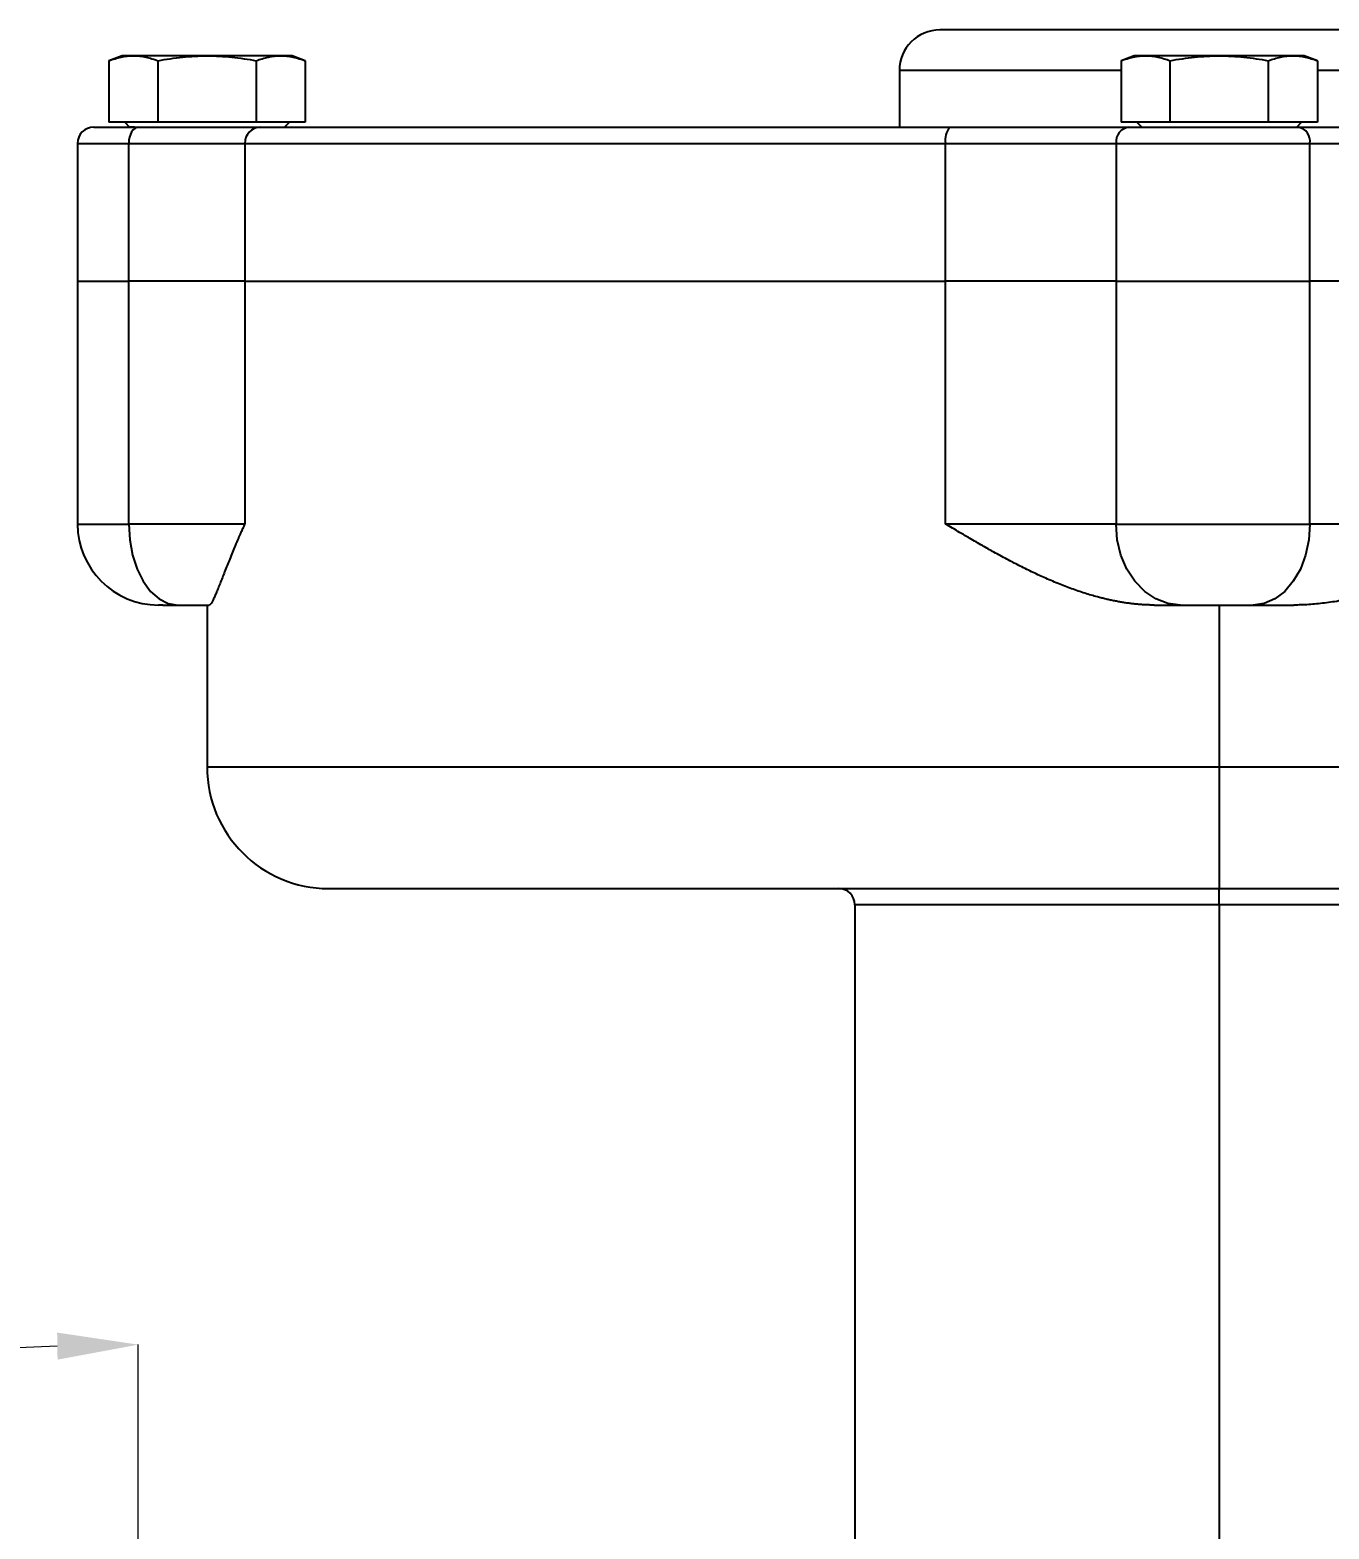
# Model space of a CAD drawing. Header units: millimetres. Extents: x 2003 to 4439, y 563 to 2285.
# Drawn here: x 3410.3 to 3570.7, y 1629.3 to 1814.4 of the extents above; entities that cross this region are included whole.
import ezdxf

# ---------------------------------------------------------------- set-up
doc = ezdxf.new("R2010")
doc.units = ezdxf.units.MM
doc.layers.add('AM_5', color=3, linetype='Continuous', lineweight=25)
doc.styles.add('SLDTEXTSTYLE1', font='txt.shx', dxfattribs={"width": 0.7, "bigfont": 'gbcbig.shx'})
doc.dimstyles.new('SLDDIMSTYLE12$2', dxfattribs={"dimtxt": 12, "dimasz": 10, "dimexe": 0, "dimexo": 0.0625, "dimgap": 0.875, "dimtad": 1, "dimdec": 1, "dimlfac": 1.8, "dimrnd": 1e-09, "dimzin": 12, "dimdsep": 46, "dimtxsty": 'SLDTEXTSTYLE1', "dimcen": 0.09, "dimdle": 8.16, "dimclrd": 3, "dimclre": 3, "dimadec": 0, "dimazin": 3, "dimtfac": 1, "dimtdec": 1, "dimtofl": 0, "dimtmove": 0, "dimatfit": 3, "dimfxl": 0, "dimfrac": 2, "dimtolj": 1, "dimlwd": 5, "dimlwe": 5, "dimarcsym": 0})
doc.dimstyles.new('SLDDIMSTYLE12$3', dxfattribs={"dimtxt": 12, "dimasz": 10, "dimexe": 0, "dimexo": 0.0625, "dimgap": 0.875, "dimtad": 1, "dimdec": 1, "dimlfac": 1.8, "dimrnd": 1e-09, "dimzin": 12, "dimdsep": 46, "dimtxsty": 'SLDTEXTSTYLE1', "dimcen": 0.09, "dimdle": 8.16, "dimclrd": 3, "dimclre": 3, "dimadec": 0, "dimazin": 3, "dimtfac": 1, "dimtdec": 1, "dimtofl": 0, "dimtmove": 0, "dimatfit": 3, "dimfxl": 0, "dimfrac": 2, "dimtolj": 1, "dimlwd": 5, "dimlwe": 5, "dimarcsym": 0})

# ---------------------------------------------------------------- blocks, each defined once
blk = doc.blocks.new('*D64')
at = {"layer": 'AM_5', "color": 3, "linetype": 'Continuous', "lineweight": 5, "transparency": 16777216}
blk.add_line((3264.2, 1650.61), (3293.27, 1598.8), dxfattribs=at)
at = {"layer": 'AM_5', "color": 3, "lineweight": 5, "transparency": 16777216}
for p, q in [((3423.57, 1366.38), (3423.75, 1366.38)), ((3423.66, 1366.29), (3423.66, 1366.47))]:
    blk.add_line(p, q, dxfattribs=at)
at = {"layer": 'AM_5', "color": 3, "transparency": 16777216}
blk.add_solid([(3294.72, 1599.62), (3291.81, 1597.99), (3298.16, 1590.08)], dxfattribs=at)
at = {"layer": 'Defpoints', "color": 0, "transparency": 16777216}
for p in [(3298.16, 1590.08), (3549.17, 1142.68)]:
    blk.add_point(p, dxfattribs=at)
at = {"layer": 'AM_5', "color": 0, "transparency": 16777216, "insert": (3277.47, 1641), "char_height": 12, "attachment_point": 5, "rotation": 299.2944, "style": 'SLDTEXTSTYLE1'}
blk.add_mtext('\\A1;∅513', dxfattribs=at)
blk = doc.blocks.new('*D57')
at = {"layer": 'AM_5', "color": 3, "lineweight": 5, "transparency": 16777216}
blk.add_line((3423.66, 1611.45), (3423.66, 1652.07), dxfattribs=at)
at = {"layer": 'AM_5', "color": 3, "linetype": 'Continuous', "lineweight": 5, "transparency": 16777216}
blk.add_line((3365.47, 1506.87), (3314.34, 1630.32), dxfattribs=at)
blk.add_arc((3423.66, 1366.38), 285.68, 92.0057, 110.4943, dxfattribs=at)
at = {"layer": 'AM_5', "color": 3, "transparency": 16777216}
for points in [[(3413.64, 1653.56), (3413.69, 1650.22), (3423.66, 1652.07)], [(3324.25, 1632.43), (3323.03, 1635.53), (3314.34, 1630.32)]]:
    blk.add_solid(points, dxfattribs=at)
at = {"layer": 'Defpoints', "color": 0, "transparency": 16777216}
for p in [(3386.37, 1649.62), (3423.66, 1611.38), (3365.49, 1506.81), (3423.66, 1363.38), (3424.81, 1363.61)]:
    blk.add_point(p, dxfattribs=at)
at = {"layer": 'AM_5', "color": 0, "transparency": 16777216, "insert": (3366.59, 1653.32), "char_height": 12, "attachment_point": 5, "rotation": 11.25, "style": 'SLDTEXTSTYLE1'}
blk.add_mtext('\\A1;22.5%%D', dxfattribs=at)

msp = doc.modelspace()

# ---------------------------------------------------------------- linework, layer by layer
at = {"color": 7, "linetype": 'Continuous', "lineweight": 25}
for p, q in [((3421.663, 1811.183), (3420.038, 1810.591)), ((3420.038, 1810.591), (3420.038, 1802.983)), ((3423.07, 1811.183), (3421.663, 1811.183)), ((3432.163, 1811.183), (3423.07, 1811.183)), ((3426.101, 1802.983), (3426.101, 1810.591)), ((3441.256, 1811.183), (3432.163, 1811.183)), ((3438.225, 1810.591), (3438.225, 1802.983)), ((3442.663, 1811.183), (3441.256, 1811.183)), ((3444.287, 1810.591), (3442.663, 1811.183)), ((3444.287, 1810.591), (3444.287, 1802.983)), ((3546.663, 1811.183), (3545.038, 1810.591)), ((3545.038, 1810.591), (3545.038, 1802.983)), ((3548.07, 1811.183), (3546.663, 1811.183)), ((3557.163, 1811.183), (3548.07, 1811.183)), ((3551.101, 1802.983), (3551.101, 1810.591)), ((3566.256, 1811.183), (3557.163, 1811.183)), ((3563.225, 1810.591), (3563.225, 1802.983)), ((3567.663, 1811.183), (3566.256, 1811.183)), ((3569.287, 1810.591), (3567.663, 1811.183)), ((3569.287, 1810.591), (3569.287, 1802.983)), ((3517.663, 1809.383), (3517.663, 1802.383)), ((3545.038, 1809.383), (3517.663, 1809.383)), ((3596.663, 1809.383), (3569.287, 1809.383)), ((3426.101, 1802.983), (3420.038, 1802.983)), ((3421.988, 1802.983), (3422.588, 1802.383)), ((3438.225, 1802.983), (3426.101, 1802.983)), ((3444.287, 1802.983), (3438.225, 1802.983)), ((3441.738, 1802.383), (3442.338, 1802.983)), ((3551.101, 1802.983), (3545.038, 1802.983)), ((3546.988, 1802.983), (3547.588, 1802.383)), ((3563.225, 1802.983), (3551.101, 1802.983)), ((3569.287, 1802.983), (3563.225, 1802.983)), ((3566.738, 1802.383), (3567.338, 1802.983)), ((3423.194, 1802.383), (3422.588, 1802.383)), ((3416.163, 1800.383), (3416.163, 1783.383)), ((3416.163, 1800.383), (3422.49, 1800.383)), ((3422.49, 1800.383), (3436.817, 1800.383)), ((3422.49, 1783.383), (3422.49, 1800.383)), ((3436.817, 1800.383), (3523.37, 1800.383)), ((3436.817, 1800.383), (3436.817, 1783.383)), ((3523.37, 1800.383), (3544.418, 1800.383)), ((3523.37, 1783.383), (3523.37, 1800.383)), ((3544.418, 1800.383), (3568.36, 1800.383)), ((3544.418, 1800.383), (3544.418, 1783.383)), ((3568.36, 1783.383), (3568.36, 1800.383)), ((3568.36, 1800.383), (3596.355, 1800.383)), ((3416.163, 1783.383), (3416.163, 1753.383)), ((3416.163, 1783.383), (3422.49, 1783.383)), ((3436.817, 1783.383), (3422.49, 1783.383)), ((3422.49, 1753.383), (3422.49, 1783.383)), ((3436.817, 1783.383), (3523.37, 1783.383)), ((3436.817, 1783.383), (3436.817, 1753.383)), ((3544.418, 1783.383), (3523.37, 1783.383)), ((3523.37, 1753.383), (3523.37, 1783.383)), ((3544.418, 1783.383), (3568.36, 1783.383)), ((3544.418, 1783.383), (3544.418, 1753.383)), ((3596.355, 1783.383), (3568.36, 1783.383)), ((3568.36, 1753.383), (3568.36, 1783.383)), ((3416.163, 1753.383), (3422.49, 1753.383)), ((3436.817, 1753.383), (3422.49, 1753.383)), ((3544.418, 1753.383), (3523.37, 1753.383)), ((3544.418, 1753.383), (3568.36, 1753.383)), ((3596.355, 1753.383), (3568.36, 1753.383)), ((3432.163, 1743.383), (3432.163, 1723.383)), ((3557.163, 1743.383), (3557.163, 1723.383)), ((3557.163, 1723.383), (3432.163, 1723.383)), ((3672.163, 1723.383), (3557.163, 1723.383)), ((3557.163, 1723.383), (3557.163, 1708.383)), ((3557.163, 1708.383), (3661.663, 1708.383)), ((3557.163, 1706.383), (3557.163, 1708.383)), ((3512.163, 1706.383), (3512.163, 1624.383)), ((3557.163, 1706.383), (3512.163, 1706.383)), ((3573.435, 1706.383), (3557.163, 1706.383)), ((3557.163, 1706.383), (3557.163, 1624.383))]:
    msp.add_line(p, q, dxfattribs=at)
at = {"color": 7, "linetype": 'Continuous', "lineweight": 25, "flags": 128}
for points in [[(3423.699, 1802.383), (3423.463, 1802.344), (3423.236, 1802.23), (3423.027, 1802.046), (3422.844, 1801.797), (3422.693, 1801.494), (3422.582, 1801.148), (3422.513, 1800.773), (3422.49, 1800.383)], [(3422.49, 1753.383), (3422.606, 1751.432), (3422.95, 1749.556), (3423.509, 1747.827), (3424.26, 1746.312), (3425.177, 1745.068), (3426.222, 1744.144), (3427.356, 1743.575), (3428.535, 1743.383)], [(3552.383, 1743.383), (3550.83, 1743.575), (3549.335, 1744.144), (3547.958, 1745.068), (3546.751, 1746.312), (3545.76, 1747.827), (3545.024, 1749.556), (3544.571, 1751.432), (3544.418, 1753.383)], [(3568.36, 1753.383), (3568.226, 1751.432), (3567.828, 1749.556), (3567.181, 1747.827), (3566.311, 1746.312), (3565.25, 1745.068), (3564.04, 1744.144), (3562.727, 1743.575), (3561.362, 1743.383)]]:
    msp.add_lwpolyline(points, dxfattribs=at)
at = {"color": 7, "linetype": 'Continuous', "lineweight": 25}
for centre, radius, start, end in [((3522.663, 1809.383), 5, 90, 180), ((3418.163, 1800.383), 2, 90, 180), ((3438.781, 1800.419), 1.964, 91.10747, 181.06623), ((3525.625, 1800.846), 2.302, 138.13015, 191.6139), ((3546.241, 1800.565), 1.832, 97.19563, 185.72616), ((3566.596, 1800.638), 1.783, 351.77217, 78.20065), ((3426.163, 1753.383), 10, 180, 270), ((3447.163, 1723.383), 15, 180, 270), ((3510.163, 1706.383), 2, 0, 90)]:
    msp.add_arc(centre, radius, start, end, dxfattribs=at)
for points, knots in [([(3557.163, 1814.383), (3548.013, 1814.383), (3539.237, 1814.383), (3526.298, 1814.383), (3522.663, 1814.383), (3522.663, 1814.383)], [0, 0, 0, 0, 0.5, 0.5, 1, 1, 1, 1]), ([(3591.663, 1814.383), (3591.663, 1814.383), (3588.028, 1814.383), (3575.088, 1814.383), (3566.313, 1814.383), (3557.163, 1814.383)], [0, 0, 0, 0, 0.5, 0.5, 1, 1, 1, 1]), ([(3420.038, 1810.591), (3420.54, 1810.774), (3421.042, 1810.923), (3422.052, 1811.128), (3422.56, 1811.183), (3423.07, 1811.183)], [0, 0, 0, 0, 0.5, 0.5, 1, 1, 1, 1]), ([(3423.07, 1811.183), (3423.58, 1811.183), (3424.087, 1811.128), (3425.097, 1810.923), (3425.6, 1810.774), (3426.101, 1810.591)], [0, 0, 0, 0, 0.5, 0.5, 1, 1, 1, 1]), ([(3426.101, 1810.591), (3427.103, 1810.774), (3428.108, 1810.923), (3430.128, 1811.128), (3431.143, 1811.183), (3432.163, 1811.183)], [0, 0, 0, 0, 0.5, 0.5, 1, 1, 1, 1]), ([(3432.163, 1811.183), (3433.183, 1811.183), (3434.197, 1811.128), (3436.217, 1810.923), (3437.223, 1810.774), (3438.225, 1810.591)], [0, 0, 0, 0, 0.5, 0.5, 1, 1, 1, 1]), ([(3438.225, 1810.591), (3438.726, 1810.774), (3439.229, 1810.923), (3440.239, 1811.128), (3440.746, 1811.183), (3441.256, 1811.183)], [0, 0, 0, 0, 0.5, 0.5, 1, 1, 1, 1]), ([(3441.256, 1811.183), (3441.766, 1811.183), (3442.273, 1811.128), (3443.283, 1810.923), (3443.786, 1810.774), (3444.287, 1810.591)], [0, 0, 0, 0, 0.5, 0.5, 1, 1, 1, 1]), ([(3545.038, 1810.591), (3545.54, 1810.774), (3546.042, 1810.923), (3547.052, 1811.128), (3547.56, 1811.183), (3548.07, 1811.183)], [0, 0, 0, 0, 0.5, 0.5, 1, 1, 1, 1]), ([(3548.07, 1811.183), (3548.58, 1811.183), (3549.087, 1811.128), (3550.097, 1810.923), (3550.6, 1810.774), (3551.101, 1810.591)], [0, 0, 0, 0, 0.5, 0.5, 1, 1, 1, 1]), ([(3551.101, 1810.591), (3552.103, 1810.774), (3553.108, 1810.923), (3555.128, 1811.128), (3556.143, 1811.183), (3557.163, 1811.183)], [0, 0, 0, 0, 0.5, 0.5, 1, 1, 1, 1]), ([(3557.163, 1811.183), (3558.183, 1811.183), (3559.197, 1811.128), (3561.217, 1810.923), (3562.223, 1810.774), (3563.225, 1810.591)], [0, 0, 0, 0, 0.5, 0.5, 1, 1, 1, 1]), ([(3563.225, 1810.591), (3563.726, 1810.774), (3564.229, 1810.923), (3565.239, 1811.128), (3565.746, 1811.183), (3566.256, 1811.183)], [0, 0, 0, 0, 0.5, 0.5, 1, 1, 1, 1]), ([(3566.256, 1811.183), (3566.766, 1811.183), (3567.273, 1811.128), (3568.283, 1810.923), (3568.786, 1810.774), (3569.287, 1810.591)], [0, 0, 0, 0, 0.5, 0.5, 1, 1, 1, 1]), ([(3418.163, 1802.383), (3418.164, 1802.383), (3418.165, 1802.383), (3418.179, 1802.383), (3418.201, 1802.383), (3418.232, 1802.383), (3418.272, 1802.383), (3418.321, 1802.383), (3418.379, 1802.383), (3418.446, 1802.383), (3418.612, 1802.383), (3418.953, 1802.383), (3419.595, 1802.383), (3420.406, 1802.383), (3421.182, 1802.383), (3421.818, 1802.383), (3422.258, 1802.383), (3422.718, 1802.383), (3423.196, 1802.383), (3423.531, 1802.383), (3423.699, 1802.383)], [0, 0, 0, 0, 0.027486, 0.0549126, 0.0822973, 0.1096576, 0.1370112, 0.1643756, 0.1917684, 0.2192071, 0.2467092, 0.3733381, 0.5000073, 0.6266362, 0.7533053, 0.8027403, 0.8520249, 0.9012613, 0.9505523, 1, 1, 1, 1]), ([(3423.699, 1802.383), (3423.878, 1802.383), (3424.236, 1802.383), (3424.764, 1802.383), (3425.285, 1802.383), (3425.799, 1802.383), (3426.306, 1802.383), (3426.806, 1802.383), (3427.298, 1802.383), (3427.783, 1802.383), (3428.261, 1802.383), (3429.368, 1802.383), (3431.023, 1802.383), (3433.064, 1802.383), (3434.876, 1802.383), (3436.093, 1802.383), (3436.867, 1802.383), (3437.3, 1802.383), (3437.705, 1802.383), (3438.08, 1802.383), (3438.43, 1802.383), (3438.638, 1802.383), (3438.743, 1802.383)], [0, 0, 0, 0, 0.0248753, 0.04972525, 0.07455627, 0.09937478, 0.12418724, 0.14900009, 0.17381979, 0.19865276, 0.22350545, 0.24838427, 0.37418348, 0.50000234, 0.62580154, 0.75162041, 0.793064, 0.83444904, 0.87580531, 0.91716267, 0.95855097, 1, 1, 1, 1]), ([(3438.743, 1802.383), (3438.842, 1802.383), (3439.041, 1802.383), (3439.351, 1802.383), (3439.669, 1802.383), (3439.996, 1802.383), (3440.333, 1802.383), (3440.679, 1802.383), (3441.034, 1802.383), (3441.398, 1802.383), (3441.771, 1802.383), (3442.153, 1802.383), (3442.545, 1802.383), (3442.946, 1802.383), (3443.356, 1802.383), (3444.136, 1802.383), (3445.332, 1802.383), (3447.02, 1802.383), (3448.82, 1802.383), (3451.387, 1802.383), (3454.89, 1802.383), (3459.549, 1802.383), (3464.633, 1802.383), (3470.127, 1802.383), (3475.991, 1802.383), (3482.184, 1802.383), (3488.676, 1802.383), (3494.292, 1802.383), (3498.888, 1802.383), (3502.366, 1802.383), (3505.898, 1802.383), (3508.956, 1802.383), (3511.511, 1802.383), (3513.545, 1802.383), (3515.593, 1802.383), (3517.653, 1802.383), (3519.726, 1802.383), (3521.811, 1802.383), (3523.21, 1802.383), (3523.91, 1802.383)], [0, 0, 0, 0, 0.0086814, 0.0173587, 0.0260326, 0.0347038, 0.0433731, 0.052041, 0.0607083, 0.0693756, 0.0780436, 0.0867131, 0.0953846, 0.1040589, 0.1127367, 0.1214186, 0.1525436, 0.1836379, 0.2147333, 0.2458613, 0.3091245, 0.3723917, 0.4361941, 0.5000006, 0.563803, 0.6276095, 0.6908727, 0.7541399, 0.7852648, 0.8163591, 0.8474545, 0.8785825, 0.895941, 0.913286, 0.930623, 0.9479574, 0.9652947, 0.9826404, 1, 1, 1, 1]), ([(3523.91, 1802.383), (3524.127, 1802.383), (3524.561, 1802.383), (3525.207, 1802.383), (3525.85, 1802.383), (3526.489, 1802.383), (3527.124, 1802.383), (3527.755, 1802.383), (3528.382, 1802.383), (3529.006, 1802.383), (3529.626, 1802.383), (3531.075, 1802.383), (3533.308, 1802.383), (3536.216, 1802.383), (3538.968, 1802.383), (3540.968, 1802.383), (3542.321, 1802.383), (3543.105, 1802.383), (3543.866, 1802.383), (3544.605, 1802.383), (3545.323, 1802.383), (3545.782, 1802.383), (3546.011, 1802.383)], [0, 0, 0, 0, 0.0248753, 0.0497253, 0.0745563, 0.0993748, 0.1241872, 0.1490001, 0.1738198, 0.1986528, 0.2235055, 0.2483843, 0.3741835, 0.5000023, 0.6258015, 0.7516204, 0.793064, 0.834449, 0.8758053, 0.9171627, 0.958551, 1, 1, 1, 1]), ([(3546.011, 1802.383), (3546.083, 1802.383), (3546.227, 1802.383), (3546.452, 1802.383), (3546.683, 1802.383), (3546.92, 1802.383), (3547.164, 1802.383), (3547.415, 1802.383), (3547.671, 1802.383), (3547.935, 1802.383), (3548.528, 1802.383), (3549.502, 1802.383), (3550.924, 1802.383), (3552.43, 1802.383), (3553.682, 1802.383), (3554.631, 1802.383), (3555.259, 1802.383), (3555.891, 1802.383), (3556.526, 1802.383), (3556.95, 1802.383), (3557.163, 1802.383)], [0, 0, 0, 0, 0.02749, 0.0549197, 0.0823065, 0.1096679, 0.1370215, 0.1643848, 0.1917756, 0.2192112, 0.2467091, 0.373338, 0.5000072, 0.6266361, 0.7533053, 0.8027403, 0.8520248, 0.9012613, 0.9505523, 1, 1, 1, 1]), ([(3557.163, 1802.383), (3557.291, 1802.383), (3557.547, 1802.383), (3557.931, 1802.383), (3558.314, 1802.383), (3558.695, 1802.383), (3559.076, 1802.383), (3559.456, 1802.383), (3560.157, 1802.383), (3561.17, 1802.383), (3562.463, 1802.383), (3563.705, 1802.383), (3564.685, 1802.383), (3565.428, 1802.383), (3565.96, 1802.383), (3566.474, 1802.383), (3566.798, 1802.383), (3566.961, 1802.383)], [0, 0, 0, 0, 0.03544363, 0.07082259, 0.10616348, 0.14149299, 0.17683784, 0.2122247, 0.24768018, 0.37381968, 0.50000786, 0.62614737, 0.75233555, 0.81431415, 0.87615568, 0.93800326, 1, 1, 1, 1]), ([(3566.961, 1802.383), (3567.122, 1802.383), (3567.444, 1802.383), (3567.936, 1802.383), (3568.434, 1802.383), (3568.939, 1802.383), (3569.451, 1802.383), (3569.97, 1802.383), (3570.495, 1802.383), (3571.027, 1802.383), (3571.566, 1802.383), (3572.112, 1802.383), (3572.664, 1802.383), (3574.173, 1802.383), (3576.727, 1802.383), (3580.455, 1802.383), (3584.334, 1802.383), (3587.372, 1802.383), (3589.476, 1802.383), (3590.615, 1802.383), (3591.757, 1802.383), (3592.902, 1802.383), (3594.05, 1802.383), (3595.201, 1802.383), (3595.97, 1802.383), (3596.355, 1802.383)], [0, 0, 0, 0, 0.0206873, 0.0413484, 0.0619885, 0.082613, 0.1032271, 0.123836, 0.1444453, 0.16506, 0.1856856, 0.2063273, 0.2269904, 0.2476802, 0.3738332, 0.5000025, 0.6261556, 0.7523249, 0.7877718, 0.8231526, 0.8584941, 0.8938229, 0.9291657, 0.9645492, 1, 1, 1, 1]), ([(3436.817, 1753.383), (3436.732, 1753.199), (3436.572, 1752.856), (3436.356, 1752.38), (3436.177, 1751.978), (3435.936, 1751.429), (3435.643, 1750.744), (3435.286, 1749.884), (3434.955, 1749.071), (3434.632, 1748.261), (3434.332, 1747.501), (3434.037, 1746.75), (3433.76, 1746.046), (3433.501, 1745.399), (3433.272, 1744.843), (3433.096, 1744.436), (3432.962, 1744.146), (3432.862, 1743.943), (3432.77, 1743.77), (3432.686, 1743.629), (3432.61, 1743.519), (3432.54, 1743.441), (3432.478, 1743.392), (3432.441, 1743.386), (3432.423, 1743.383)], [0, 0, 0, 0, 0.0390544, 0.0728896, 0.1015059, 0.1249032, 0.1908172, 0.2495988, 0.3142581, 0.3741009, 0.4379541, 0.4985614, 0.565599, 0.6296474, 0.6907919, 0.7491301, 0.782957, 0.8160173, 0.8483392, 0.8799528, 0.9108902, 0.9411858, 0.9708762, 1, 1, 1, 1]), ([(3549.109, 1743.383), (3548.953, 1743.384), (3548.639, 1743.386), (3548.166, 1743.402), (3547.688, 1743.427), (3547.205, 1743.463), (3546.718, 1743.509), (3546.226, 1743.565), (3545.729, 1743.632), (3545.228, 1743.708), (3544.722, 1743.795), (3544.211, 1743.892), (3543.696, 1744), (3543.177, 1744.117), (3542.652, 1744.245), (3541.773, 1744.474), (3540.524, 1744.843), (3538.898, 1745.399), (3537.222, 1746.046), (3535.578, 1746.75), (3533.96, 1747.501), (3532.424, 1748.261), (3530.874, 1749.071), (3529.383, 1749.884), (3527.857, 1750.745), (3526.446, 1751.56), (3524.932, 1752.452), (3523.946, 1753.039), (3523.37, 1753.383)], [0, 0, 0, 0, 0.01657526, 0.03332991, 0.05027146, 0.06740719, 0.08474412, 0.10228905, 0.12004853, 0.13802887, 0.15623615, 0.17467625, 0.19335479, 0.21227721, 0.23144872, 0.25087436, 0.30920928, 0.37035206, 0.43440052, 0.50143973, 0.56204284, 0.62589858, 0.68573723, 0.75039905, 0.80923675, 0.87508358, 0.92695149, 1, 1, 1, 1]), ([(3596.355, 1753.383), (3595.165, 1752.788), (3592.786, 1751.598), (3589.772, 1750.136), (3587.359, 1749.02), (3585.521, 1748.204), (3583.707, 1747.439), (3581.811, 1746.689), (3579.898, 1745.991), (3577.961, 1745.352), (3576.087, 1744.804), (3574.506, 1744.405), (3573.209, 1744.122), (3572.18, 1743.925), (3571.168, 1743.758), (3570.173, 1743.621), (3569.195, 1743.515), (3568.233, 1743.439), (3567.288, 1743.392), (3566.664, 1743.386), (3566.355, 1743.383)], [0, 0, 0, 0, 0.1250799, 0.2501004, 0.3149061, 0.3750571, 0.4391412, 0.5000596, 0.5667202, 0.6306004, 0.6917691, 0.7503048, 0.7838273, 0.8166437, 0.8487751, 0.880244, 0.9110747, 0.9412925, 0.9709247, 1, 1, 1, 1]), ([(3426.707, 1743.383), (3426.558, 1743.383), (3426.231, 1743.383), (3426.187, 1743.383), (3426.163, 1743.383)], [0, 0, 0, 0, 0.4595883, 1, 1, 1, 1]), ([(3426.707, 1743.383), (3426.733, 1743.383), (3426.91, 1743.383), (3427.509, 1743.383), (3428.196, 1743.383), (3428.535, 1743.383)], [0, 0, 0, 0, 0.0801778, 0.5462464, 1, 1, 1, 1]), ([(3447.163, 1708.383), (3447.163, 1708.383), (3458.753, 1708.383), (3500.009, 1708.383), (3527.99, 1708.383), (3557.163, 1708.383)], [0, 0, 0, 0, 0.5, 0.5, 1, 1, 1, 1])]:
    msp.add_open_spline(points, degree=3, knots=knots, dxfattribs=at)
for points in [[(3428.535, 1743.383), (3429.887, 1743.383), (3431.182, 1743.383), (3432.423, 1743.383)], [(3549.109, 1743.383), (3550.267, 1743.383), (3551.358, 1743.383), (3552.383, 1743.383)], [(3552.383, 1743.383), (3553.518, 1743.383), (3555.287, 1743.383), (3557.163, 1743.383)], [(3557.163, 1743.383), (3558.733, 1743.383), (3560.24, 1743.383), (3561.362, 1743.383)], [(3561.362, 1743.383), (3562.931, 1743.383), (3564.598, 1743.383), (3566.355, 1743.383)]]:
    msp.add_open_spline(points, degree=3, dxfattribs=at)

# ---------------------------------------------------------------- dimensions: what is measured, and where the dimension line sits
at = {"layer": 'AM_5'}
dim = msp.add_diameter_dim_2p(p1=(3549.167, 1142.684), p2=(3298.158, 1590.081), dimstyle='SLDDIMSTYLE12$3', override={"dimlfac": 1, "dimpost": ''}, dxfattribs=at)
dim.commit()
dim.dimension.update_dxf_attribs({"geometry": '*D64', "text_midpoint": (3271.478, 1637.635), "dimtype": 163})
dim = msp.add_angular_dim_2l(base=(3386.374, 1649.621), line1=((3424.811, 1363.611), (3365.495, 1506.812)), line2=((3423.663, 1363.383), (3423.663, 1611.383)), text='22.5%%D', dimstyle='SLDDIMSTYLE12$2', override={"dimlfac": 1, "dimpost": ''}, dxfattribs=at)
dim.commit()
dim.dimension.update_dxf_attribs({"geometry": '*D57', "text_midpoint": (3366.588, 1653.319)})

doc.saveas('drawing.dxf')
